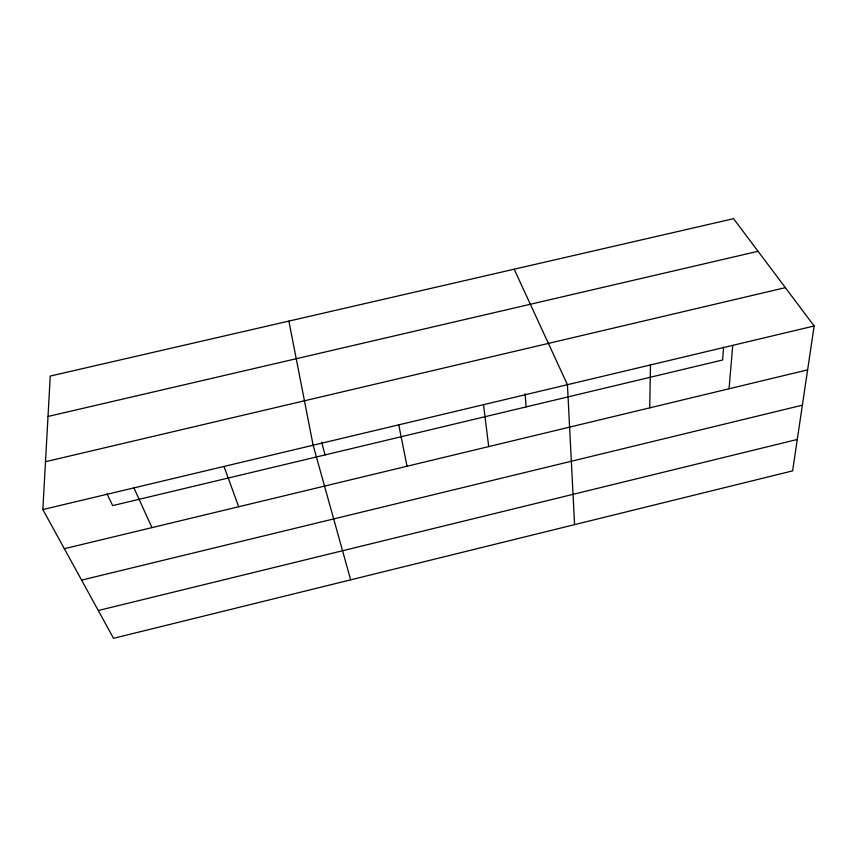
<?xml version="1.0" encoding="UTF-8"?>
<svg xmlns="http://www.w3.org/2000/svg" width="857" height="857" viewBox="0 0 857 857"><rect width="100%" height="100%" fill="white"/><g stroke="black" fill="none" stroke-linecap="round" stroke-linejoin="round"><path stroke-width="1.29" d="M649.713 407.857L650.495 364.932M42.85 509.561L50.252 376.052L733.549 218.685L814.15 325.981L792.607 470.879L113.542 638.315L42.85 509.561L814.15 325.981M723.597 347.096L722.601 359.994L112.674 505.619L106.996 493.836M729.05 388.767L732.735 345.36M98.287 610.527L797.278 439.47M81.586 580.114L802.377 405.179M64.339 548.705L807.626 369.86M45.507 461.709L785.355 287.652M48.013 416.47L758.038 251.294M514.179 269.205L567.43 384.707L574.586 524.634M133.906 487.89L151.957 527.623M223.998 466.454L238.685 506.755M350.663 579.846L313.137 445.233L288.873 321.096M321.632 442.191L325.071 454.906M398.762 424.847L407.021 466.251M483.519 404.675L488.704 446.593M525.062 393.781L526.209 406.882"/></g></svg>
